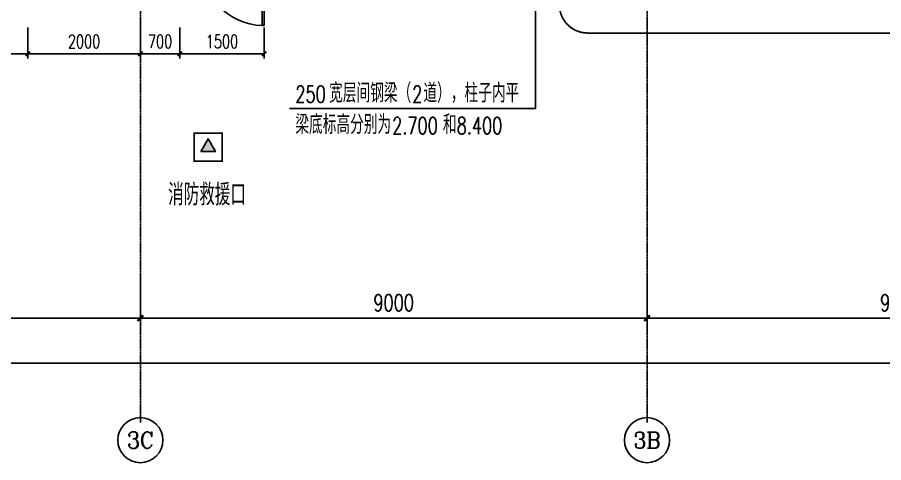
# Model space of a CAD drawing. Extents: x -954573 to 446329, y 489853 to 1226784.
# Drawn here: x -149040 to -133650, y 540024 to 547939 of the extents above; entities that cross this region are included whole.
import ezdxf
from ezdxf.enums import TextEntityAlignment as Align

# ---------------------------------------------------------------- set-up
doc = ezdxf.new("R2010")
doc.units = 0
doc.header["$LTSCALE"] = 10
doc.header["$MEASUREMENT"] = 0
doc.linetypes.add('10平面$0$DOTE', pattern=[2.42, 2, -0.2, 0.02, -0.2])
doc.linetypes.add('10平面$1$DASH', pattern=[0.35, 0.25, -0.1])
doc.layers.get('Defpoints').update_dxf_attribs({"color": 210})
for name, color, linetype in [('10平面$0$10平面$0$WINDOW', 8, 'Continuous'), ('10平面$0$A-AXIS-D', 8, 'Continuous'), ('10平面$0$A-AXIS-DOTE', 8, '10平面$0$DOTE'), ('10平面$0$A-AXIS-DP', 8, 'Continuous'), ('10平面$0$A-AXIS-SYMB', 8, 'Continuous'), ('10平面$0$A-TEXT', 8, 'Continuous'), ('10平面$0$A-WINDOW', 8, 'Continuous'), ('10平面$0$AS-WALL', 8, 'Continuous'), ('10平面$0$DIM_ELEV', 3, 'Continuous'), ('10平面$0$PUB_TEXT', 8, 'Continuous'), ('10平面$0$RP-N2-01$0$$0$A-WIND-J', 8, 'Continuous'), ('10平面$0$RP-N2-01$0$A-WIND-J', 8, 'Continuous'), ('A-LIN-V', 9, 'Continuous')]:
    doc.layers.add(name, color=color, linetype=linetype)
doc.styles.add('10平面$0$_TCH_AXIS', font='COMPLEX', dxfattribs={"bigfont": 'GBCBIG'})
doc.styles.add('10平面$0$_TCH_DIM', font='SIMPLEX', dxfattribs={"bigfont": 'GBCBIG'})
doc.styles.add('10平面$0$_TCH_DIM_T3', font='SIMPLEX', dxfattribs={"width": 0.705882, "bigfont": 'GBCBIG'})
doc.dimstyles.new('10平面$0$_TCH_ARCH&&100', dxfattribs={"dimtxt": 297.5, "dimasz": 100, "dimexe": 100, "dimexo": 100, "dimgap": 126.25, "dimtad": 1, "dimdec": 0, "dimzin": 0, "dimdsep": 46, "dimtxsty": '10平面$0$_TCH_DIM_T3', "dimblk": '10平面$0$_ArchTick', "dimcen": 0.09, "dimclrt": 7, "dimazin": 2, "dimtfac": 1, "dimtdec": 0, "dimtix": 1, "dimtmove": 2, "dimatfit": 3, "dimfxl": 0, "dimtolj": 1, "dimtzin": 0, "dimarcsym": 0})
doc.dimstyles.new('10平面$0$_TCH_ARCH&&80', dxfattribs={"dimtxt": 238, "dimasz": 80, "dimexe": 80, "dimexo": 80, "dimgap": 101, "dimtad": 1, "dimdec": 0, "dimzin": 0, "dimdsep": 46, "dimtxsty": '10平面$0$_TCH_DIM_T3', "dimblk": '10平面$0$_ArchTick', "dimcen": 0.09, "dimclrt": 7, "dimazin": 2, "dimtfac": 1, "dimtdec": 0, "dimtix": 1, "dimtmove": 2, "dimatfit": 3, "dimfxl": 0, "dimtolj": 1, "dimtzin": 0, "dimarcsym": 0})

# ---------------------------------------------------------------- blocks, each defined once
blk = doc.blocks.new('10平面$0$_ArchTick')
at = {"color": 0, "linetype": 'ByBlock', "const_width": 0.4}
blk.add_lwpolyline([(-0.5, -0.5), (0.5, 0.5)], dxfattribs=at)
blk = doc.blocks.new('*D2958')
at = {"layer": '10平面$0$A-AXIS-D', "color": 0, "lineweight": -2}
for p, q in [((64882, -261470), (64882, -262328)), ((73882, -261470), (73882, -262328)), ((64882, -262228), (73882, -262228))]:
    blk.add_line(p, q, dxfattribs=at)
at = {"layer": 'Defpoints', "color": 0}
for p in [(64882, -261370), (73882, -261370), (73882, -262228)]:
    blk.add_point(p, dxfattribs=at)
at = {"layer": '10平面$0$A-AXIS-D', "color": 0, "lineweight": -2, "xscale": 100, "yscale": 100, "zscale": 100, "rotation": 180}
blk.add_blockref('10平面$0$_ArchTick', (64882, -262228), dxfattribs=at)
at = {"layer": '10平面$0$A-AXIS-D', "color": 0, "lineweight": -2, "xscale": 100, "yscale": 100, "zscale": 100}
blk.add_blockref('10平面$0$_ArchTick', (73882, -262228), dxfattribs=at)
at = {"layer": '10平面$0$A-AXIS-D', "color": 7, "insert": (69382, -261953), "char_height": 297.5, "attachment_point": 5, "style": '10平面$0$_TCH_DIM_T3'}
blk.add_mtext('\\A1;9000', dxfattribs=at)
blk = doc.blocks.new('*D2959')
at = {"layer": '10平面$0$A-AXIS-D', "color": 0, "lineweight": -2}
for p, q in [((73882, -261470), (73882, -262328)), ((82882, -261470), (82882, -262328)), ((73882, -262228), (82882, -262228))]:
    blk.add_line(p, q, dxfattribs=at)
at = {"layer": 'Defpoints', "color": 0}
for p in [(73882, -261370), (82882, -261370), (82882, -262228)]:
    blk.add_point(p, dxfattribs=at)
at = {"layer": '10平面$0$A-AXIS-D', "color": 0, "lineweight": -2, "xscale": 100, "yscale": 100, "zscale": 100, "rotation": 180}
blk.add_blockref('10平面$0$_ArchTick', (73882, -262228), dxfattribs=at)
at = {"layer": '10平面$0$A-AXIS-D', "color": 0, "lineweight": -2, "xscale": 100, "yscale": 100, "zscale": 100}
blk.add_blockref('10平面$0$_ArchTick', (82882, -262228), dxfattribs=at)
at = {"layer": '10平面$0$A-AXIS-D', "color": 7, "insert": (78382, -261953), "char_height": 297.5, "attachment_point": 5, "style": '10平面$0$_TCH_DIM_T3'}
blk.add_mtext('\\A1;9000', dxfattribs=at)
blk = doc.blocks.new('*D2960')
at = {"layer": '10平面$0$A-AXIS-D', "color": 0, "lineweight": -2}
for p, q in [((82882, -261470), (82882, -262328)), ((91882, -261470), (91882, -262328)), ((82882, -262228), (91882, -262228))]:
    blk.add_line(p, q, dxfattribs=at)
at = {"layer": 'Defpoints', "color": 0}
for p in [(82882, -261370), (91882, -261370), (91882, -262228)]:
    blk.add_point(p, dxfattribs=at)
at = {"layer": '10平面$0$A-AXIS-D', "color": 0, "lineweight": -2, "xscale": 100, "yscale": 100, "zscale": 100, "rotation": 180}
blk.add_blockref('10平面$0$_ArchTick', (82882, -262228), dxfattribs=at)
at = {"layer": '10平面$0$A-AXIS-D', "color": 0, "lineweight": -2, "xscale": 100, "yscale": 100, "zscale": 100}
blk.add_blockref('10平面$0$_ArchTick', (91882, -262228), dxfattribs=at)
at = {"layer": '10平面$0$A-AXIS-D', "color": 7, "insert": (87382, -261953), "char_height": 297.5, "attachment_point": 5, "style": '10平面$0$_TCH_DIM_T3'}
blk.add_mtext('\\A1;9000', dxfattribs=at)
blk = doc.blocks.new('*D3086')
at = {"layer": '10平面$0$A-AXIS-D', "color": 0, "lineweight": -2}
for p, q in [((-93018, -261570), (-93018, -263128)), ((92682, -261570), (92682, -263128)), ((-93018, -263028), (92682, -263028))]:
    blk.add_line(p, q, dxfattribs=at)
at = {"layer": 'Defpoints', "color": 0}
for p in [(-93018, -261470), (92682, -261470), (92682, -263028)]:
    blk.add_point(p, dxfattribs=at)
at = {"layer": '10平面$0$A-AXIS-D', "color": 0, "lineweight": -2, "xscale": 100, "yscale": 100, "zscale": 100, "rotation": 180}
blk.add_blockref('10平面$0$_ArchTick', (-93018, -263028), dxfattribs=at)
at = {"layer": '10平面$0$A-AXIS-D', "color": 0, "lineweight": -2, "xscale": 100, "yscale": 100, "zscale": 100}
blk.add_blockref('10平面$0$_ArchTick', (92682, -263028), dxfattribs=at)
at = {"layer": '10平面$0$A-AXIS-D', "color": 7, "insert": (-168, -262753), "char_height": 297.5, "attachment_point": 5, "style": '10平面$0$_TCH_DIM_T3'}
blk.add_mtext('\\A1;185700', dxfattribs=at)
blk = doc.blocks.new('10平面$0$DOOR2DLIB$SYSLIB$00000123')
at = {"color": 0}
for p, q in [((0.475, -0.001), (0.475, 0.752)), ((0.475, 0.752), (0.5, 0.752)), ((0.5, -0.001), (0.5, 0.752)), ((-0.5, 0), (-0.5, 0.252)), ((-0.475, 0.252), (-0.5, 0.252)), ((-0.475, 0), (-0.475, 0.252)), ((-0.475, 0), (-0.5, 0)), ((0.475, -0.001), (0.5, -0.001))]:
    blk.add_line(p, q, dxfattribs=at)
for centre, radius, start, end in [((0.505, -0.002), 0.755, 92.2493, 179.7238), ((-0.501, 0.003), 0.251, 359.7899, 84.0974)]:
    blk.add_arc(centre, radius, start, end, dxfattribs=at)
blk = doc.blocks.new('10平面$0$42343243')
at = {"layer": '10平面$0$10平面$0$WINDOW', "xscale": -1500, "yscale": -1500, "zscale": 300, "rotation": 179.9999999999555}
blk.add_blockref('10平面$0$DOOR2DLIB$SYSLIB$00000123', (-145404, 1222470), dxfattribs=at)
blk = doc.blocks.new('10平面$0$3243243')
at = {"layer": '10平面$0$A-AXIS-SYMB'}
for p, q in [((-139835.8, 549160), (-139835.8, 546320)), ((-139835.8, 546320), (-144205.8, 546320))]:
    blk.add_line(p, q, dxfattribs=at)
at = {"layer": '10平面$0$PUB_TEXT', "style": '10平面$0$_TCH_DIM'}
for s, height, p in [('宽层间钢梁（', 337.59, (-143500.8, 546425)), ('道），柱子内平', 337.59, (-141826.3, 546425)), ('梁底标高分别为', 337.59, (-144100.8, 545865)), ('和', 337.6, (-141480.6, 545865))]:
    blk.add_text(s, height=height, dxfattribs=at).set_placement(p)
at = {"layer": '10平面$0$PUB_TEXT', "style": '10平面$0$_TCH_DIM', "width": 0.705882}
for s, p in [('250', (-144100.8, 546425)), ('2', (-142026.3, 546425)), ('2.700', (-142380.6, 545865)), ('8.400', (-141234.9, 545865))]:
    blk.add_text(s, height=297.5, dxfattribs=at).set_placement(p)
blk = doc.blocks.new('10平面$0$RP-N2-01$0$$0$xfjy')
at = {"layer": '10平面$0$RP-N2-01$0$$0$A-WIND-J'}
h = blk.add_hatch(color=256, dxfattribs=at)
h.dxf.hatch_style = 1
h.paths.add_polyline_path([(1141876, -26214), (1142135, -26214), (1142005, -25989)])
at = {"layer": '10平面$0$RP-N2-01$0$$0$A-WIND-J', "const_width": 25}
blk.add_lwpolyline([(1141755, -25889), (1141755, -26389), (1142255, -26389), (1142255, -25889)], close=True, dxfattribs=at)
at = {"layer": '10平面$0$RP-N2-01$0$$0$A-WIND-J'}
for points in [[(1141755, -26389), (1142255, -26389), (1142255, -25889), (1141755, -25889)], [(1141876, -26214), (1142135, -26214), (1142005, -25989)]]:
    blk.add_lwpolyline(points, close=True, dxfattribs=at)
blk = doc.blocks.new('10平面$0$RP-N2-01$0$xfjy')
at = {"layer": '10平面$0$RP-N2-01$0$$0$A-WIND-J'}
blk.add_blockref('10平面$0$RP-N2-01$0$$0$xfjy', (0, 0), dxfattribs=at)
blk = doc.blocks.new('10平面$0$1232')
at = {"layer": '10平面$0$RP-N2-01$0$A-WIND-J'}
blk.add_blockref('10平面$0$RP-N2-01$0$xfjy', (-1287655, 571769, 0), dxfattribs=at)
at = {"layer": '10平面$0$A-TEXT', "style": '10平面$0$_TCH_DIM'}
blk.add_text('消防救援口', height=384.1, dxfattribs=at).set_placement((-146361, 544597, 0))
blk = doc.blocks.new('10平面$0$3132')
at = {"layer": '10平面$0$DIM_ELEV', "linetype": '10平面$1$DASH', "const_width": 30}
blk.add_lwpolyline([(-138910, 553650), (-126980, 553650, -0.414214), (-126480, 553150), (-126480, 548160, -0.414214), (-126980, 547660), (-138910, 547660, -0.414214), (-139410, 548160), (-139410, 553150, -0.414214)], format="xyb", close=True, dxfattribs=at)
blk = doc.blocks.new('*D4125')
at = {"layer": '10平面$0$A-AXIS-DP', "color": 0, "lineweight": -2}
for p, q in [((-151354, 547760), (-151354, 547210)), ((-148854, 547760), (-148854, 547210)), ((-151354, 547290), (-148854, 547290))]:
    blk.add_line(p, q, dxfattribs=at)
at = {"layer": 'Defpoints', "color": 0}
for p in [(-151354, 547840), (-148854, 547840), (-148854, 547290)]:
    blk.add_point(p, dxfattribs=at)
at = {"layer": '10平面$0$A-AXIS-DP', "color": 0, "lineweight": -2, "xscale": 80, "yscale": 80, "zscale": 80, "rotation": 180}
blk.add_blockref('10平面$0$_ArchTick', (-151354, 547290), dxfattribs=at)
at = {"layer": '10平面$0$A-AXIS-DP', "color": 0, "lineweight": -2, "xscale": 80, "yscale": 80, "zscale": 80}
blk.add_blockref('10平面$0$_ArchTick', (-148854, 547290), dxfattribs=at)
at = {"layer": '10平面$0$A-AXIS-DP', "color": 7, "insert": (-150104, 547510), "char_height": 238, "attachment_point": 5, "style": '10平面$0$_TCH_DIM_T3'}
blk.add_mtext('\\A1;2500', dxfattribs=at)
blk = doc.blocks.new('*D4126')
at = {"layer": '10平面$0$A-AXIS-DP', "color": 0, "lineweight": -2}
for p, q in [((-148854, 547760), (-148854, 547210)), ((-146854, 547760), (-146854, 547210)), ((-148854, 547290), (-146854, 547290))]:
    blk.add_line(p, q, dxfattribs=at)
at = {"layer": 'Defpoints', "color": 0}
for p in [(-148854, 547840), (-146854, 547840), (-146854, 547290)]:
    blk.add_point(p, dxfattribs=at)
at = {"layer": '10平面$0$A-AXIS-DP', "color": 0, "lineweight": -2, "xscale": 80, "yscale": 80, "zscale": 80, "rotation": 180}
blk.add_blockref('10平面$0$_ArchTick', (-148854, 547290), dxfattribs=at)
at = {"layer": '10平面$0$A-AXIS-DP', "color": 0, "lineweight": -2, "xscale": 80, "yscale": 80, "zscale": 80}
blk.add_blockref('10平面$0$_ArchTick', (-146854, 547290), dxfattribs=at)
at = {"layer": '10平面$0$A-AXIS-DP', "color": 7, "insert": (-147854, 547510), "char_height": 238, "attachment_point": 5, "style": '10平面$0$_TCH_DIM_T3'}
blk.add_mtext('\\A1;2000', dxfattribs=at)
blk = doc.blocks.new('*D4127')
at = {"layer": '10平面$0$A-AXIS-DP', "color": 0, "lineweight": -2}
for p, q in [((-146854, 547760), (-146854, 547210)), ((-146154, 547760), (-146154, 547210)), ((-146854, 547290), (-146154, 547290))]:
    blk.add_line(p, q, dxfattribs=at)
at = {"layer": 'Defpoints', "color": 0}
for p in [(-146854, 547840), (-146154, 547840), (-146154, 547290)]:
    blk.add_point(p, dxfattribs=at)
at = {"layer": '10平面$0$A-AXIS-DP', "color": 0, "lineweight": -2, "xscale": 80, "yscale": 80, "zscale": 80, "rotation": 180}
blk.add_blockref('10平面$0$_ArchTick', (-146854, 547290), dxfattribs=at)
at = {"layer": '10平面$0$A-AXIS-DP', "color": 0, "lineweight": -2, "xscale": 80, "yscale": 80, "zscale": 80}
blk.add_blockref('10平面$0$_ArchTick', (-146154, 547290), dxfattribs=at)
at = {"layer": '10平面$0$A-AXIS-DP', "color": 7, "insert": (-146504, 547510), "char_height": 238, "attachment_point": 5, "style": '10平面$0$_TCH_DIM_T3'}
blk.add_mtext('\\A1;700', dxfattribs=at)
blk = doc.blocks.new('*D4128')
at = {"layer": '10平面$0$A-AXIS-DP', "color": 0, "lineweight": -2}
for p, q in [((-146154, 547760), (-146154, 547210)), ((-144654, 547760), (-144654, 547210)), ((-146154, 547290), (-144654, 547290))]:
    blk.add_line(p, q, dxfattribs=at)
at = {"layer": 'Defpoints', "color": 0}
for p in [(-146154, 547840), (-144654, 547840), (-144654, 547290)]:
    blk.add_point(p, dxfattribs=at)
at = {"layer": '10平面$0$A-AXIS-DP', "color": 0, "lineweight": -2, "xscale": 80, "yscale": 80, "zscale": 80, "rotation": 180}
blk.add_blockref('10平面$0$_ArchTick', (-146154, 547290), dxfattribs=at)
at = {"layer": '10平面$0$A-AXIS-DP', "color": 0, "lineweight": -2, "xscale": 80, "yscale": 80, "zscale": 80}
blk.add_blockref('10平面$0$_ArchTick', (-144654, 547290), dxfattribs=at)
at = {"layer": '10平面$0$A-AXIS-DP', "color": 7, "insert": (-145404, 547510), "char_height": 238, "attachment_point": 5, "style": '10平面$0$_TCH_DIM_T3'}
blk.add_mtext('\\A1;1500', dxfattribs=at)
blk = doc.blocks.new('10平面$0$dote')
at = {"layer": '10平面$0$A-AXIS-D'}
for centre in [(73882.2, -264396), (82882.2, -264396)]:
    blk.add_circle(centre, 400, dxfattribs=at)
at = {"layer": '10平面$0$A-AXIS-DOTE', "ltscale": 2}
for p, q in [((73882.2, -264080), (73882.2, -167560.7)), ((82882.2, -264080), (82882.2, -167560.7))]:
    blk.add_line(p, q, dxfattribs=at)
at = {"layer": '10平面$0$PUB_TEXT', "style": '10平面$0$_TCH_AXIS'}
for s, height, p, p2 in [('3C', 294.28, (73644, -264543.2), (74120.4, -264543.2)), ('3B', 282.17, (82640.3, -264537.1), (83124.1, -264537.1))]:
    blk.add_text(s, height=height, dxfattribs=at).set_placement(p, p2, align=Align.FIT)
at = {"layer": '10平面$0$A-AXIS-D'}
for base, p1, p2, picture, middle in [((73882.2, -262227.8), (64882.2, -261369.8), (73882.2, -261369.8), '*D2958', (69382.2, -261952.8)), ((82882.2, -262227.8), (73882.2, -261369.8), (82882.2, -261369.8), '*D2959', (78382.2, -261952.8)), ((91882.2, -262227.8), (82882.2, -261369.8), (91882.2, -261369.8), '*D2960', (87382.2, -261952.8)), ((92682.2, -263027.8), (-93017.8, -261469.8), (92682.2, -261469.8), '*D3086', (-167.8, -262752.8))]:
    dim = blk.add_linear_dim(base=base, p1=p1, p2=p2, angle=0, dimstyle='10平面$0$_TCH_ARCH&&100', override={"dimgap": 0}, dxfattribs=at)
    dim.commit()
    dim.dimension.update_dxf_attribs({"geometry": picture, "text_midpoint": middle, "dimtype": 129})
blk = doc.blocks.new('10平面')
blk.add_blockref('10平面$0$1232', (0, 0))
at = {"layer": '10平面$0$A-AXIS-DP'}
for name in ['10平面$0$3132', '10平面$0$3243243']:
    blk.add_blockref(name, (0, 0), dxfattribs=at)
at = {"layer": '10平面$0$A-WINDOW', "xscale": -1, "rotation": 180}
blk.add_blockref('10平面$0$42343243', (0, 1771390), dxfattribs=at)
at = {"layer": '10平面$0$AS-WALL'}
blk.add_blockref('10平面$0$dote', (-220736.4, 804820), dxfattribs=at)
at = {"layer": '10平面$0$A-AXIS-DP'}
for p1, p2, picture, middle in [((-151354.2, 547840), (-148854.2, 547840), '*D4125', (-150104.2, 547510)), ((-148854.2, 547840), (-146854.2, 547840), '*D4126', (-147854.2, 547510)), ((-146854.2, 547840), (-146154.2, 547840), '*D4127', (-146504.2, 547510)), ((-146154.2, 547840), (-144654.2, 547840), '*D4128', (-145404.2, 547510))]:
    dim = blk.add_aligned_dim(p1=p1, p2=p2, distance=-550, dimstyle='10平面$0$_TCH_ARCH&&80', dxfattribs=at)
    dim.commit()
    dim.dimension.update_dxf_attribs({"geometry": picture, "text_midpoint": middle})

msp = doc.modelspace()

# ---------------------------------------------------------------- block references
at = {"layer": 'A-LIN-V'}
msp.add_blockref('10平面', (0, 0), dxfattribs=at)

doc.saveas('drawing.dxf')
